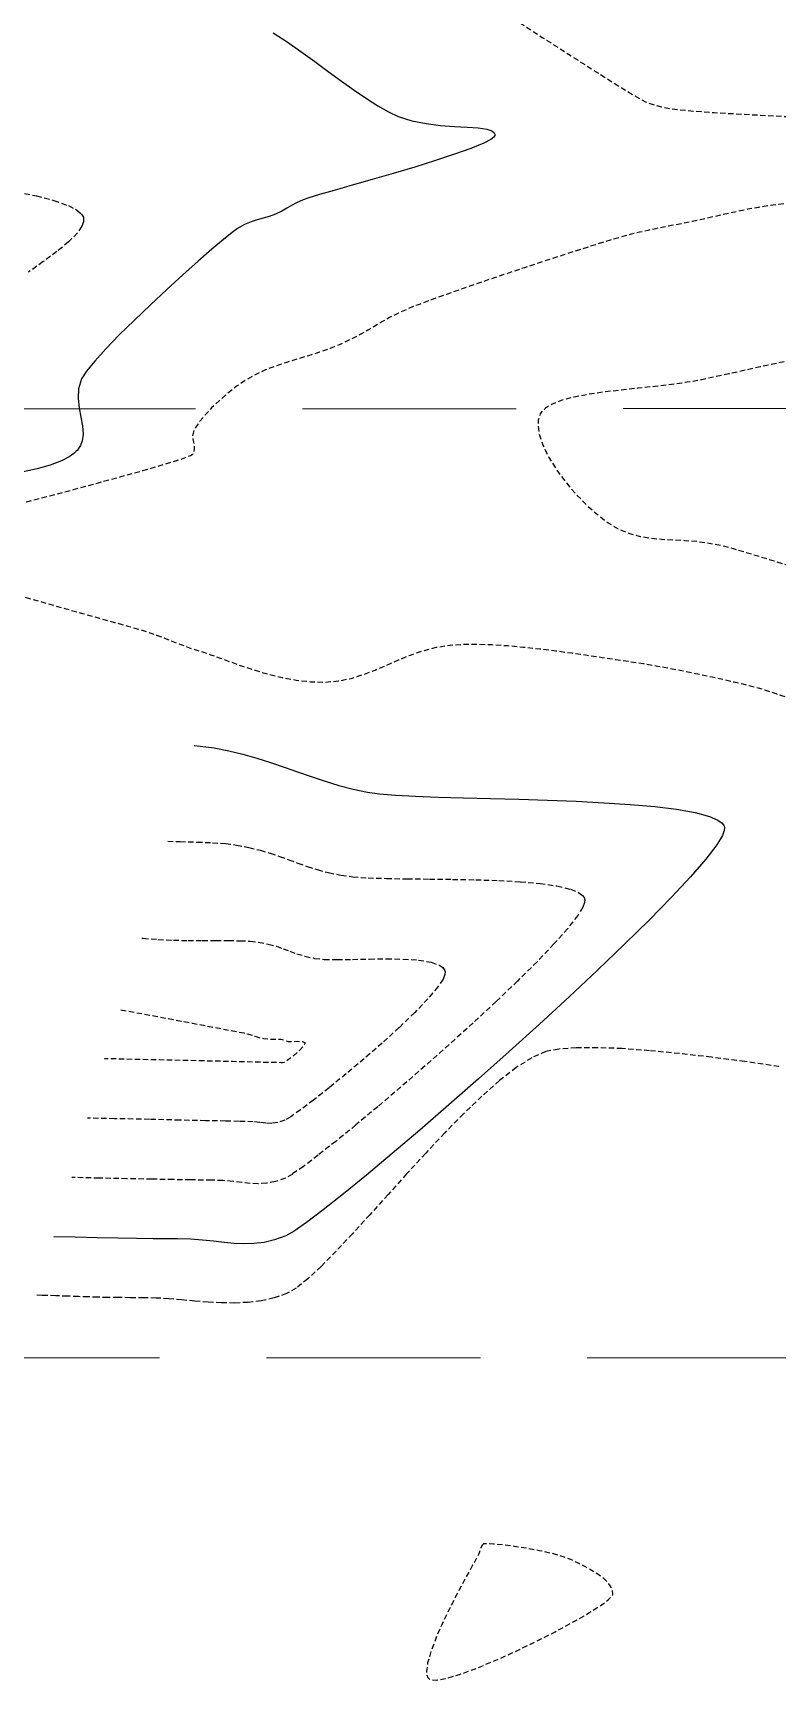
# Model space of a CAD drawing. Header units: inches. Extents: x 8135 to 11700, y -938 to 4760.
# Drawn here: x 10636.9 to 10706.5, y 4192.5 to 4346.5 of the extents above; entities that cross this region are included whole.
import ezdxf

# ---------------------------------------------------------------- set-up
doc = ezdxf.new("R2010")
doc.units = ezdxf.units.IN
doc.header["$MEASUREMENT"] = 0
doc.linetypes.add('DASHED', pattern=[0.75, 0.5, -0.25])
doc.linetypes.add('HIDDEN', pattern=[0.375, 0.25, -0.125])
doc.layers.add('EC', color=35, linetype='DASHED')
doc.layers.add('GRID', color=254, linetype='HIDDEN')

msp = doc.modelspace()

# ---------------------------------------------------------------- linework, layer by layer
at = {"layer": 'EC', "color": 35, "linetype": 'Continuous'}
for p, q in [((10659.39, 4346.54), (10660.69, 4345.69)), ((10660.69, 4345.69), (10661.99, 4344.78)), ((10661.99, 4344.78), (10663.28, 4343.85)), ((10663.28, 4343.85), (10664.55, 4342.92)), ((10664.55, 4342.92), (10665.79, 4342.02)), ((10665.79, 4342.02), (10666.98, 4341.17)), ((10666.98, 4341.17), (10668.12, 4340.38)), ((10668.12, 4340.38), (10669.19, 4339.7)), ((10669.19, 4339.7), (10670.18, 4339.13)), ((10670.18, 4339.13), (10671.08, 4338.71)), ((10671.08, 4338.71), (10672.36, 4338.31)), ((10672.36, 4338.31), (10673.7, 4338.04)), ((10673.7, 4338.04), (10675.05, 4337.88)), ((10675.05, 4337.88), (10676.34, 4337.78)), ((10676.34, 4337.78), (10677.53, 4337.72)), ((10677.53, 4337.72), (10678.56, 4337.64)), ((10678.56, 4337.64), (10679.37, 4337.51)), ((10679.37, 4337.51), (10679.83, 4337.36)), ((10679.08, 4336.22), (10677.88, 4335.72)), ((10679.74, 4336.56), (10679.08, 4336.22)), ((10680.03, 4336.79), (10679.74, 4336.56)), ((10679.83, 4337.36), (10680.04, 4337.19)), ((10680.11, 4336.92), (10680.03, 4336.79)), ((10680.04, 4337.19), (10680.11, 4337.05)), ((10680.11, 4337.05), (10680.12, 4336.97)), ((10680.12, 4336.97), (10680.11, 4336.92)), ((10674.56, 4334.58), (10672.63, 4333.98)), ((10676.34, 4335.17), (10674.56, 4334.58)), ((10677.88, 4335.72), (10676.34, 4335.17)), ((10668.64, 4332.81), (10666.78, 4332.28)), ((10670.62, 4333.39), (10668.64, 4332.81)), ((10672.63, 4333.98), (10670.62, 4333.39)), ((10663.73, 4331.41), (10662.72, 4331.11)), ((10665.11, 4331.8), (10663.73, 4331.41)), ((10666.78, 4332.28), (10665.11, 4331.8)), ((10660.21, 4329.87), (10659.61, 4329.58)), ((10660.68, 4330.13), (10660.21, 4329.87)), ((10661.11, 4330.38), (10660.68, 4330.13)), ((10661.58, 4330.64), (10661.11, 4330.38)), ((10662.19, 4330.93), (10661.58, 4330.64)), ((10662.72, 4331.11), (10662.19, 4330.93)), ((10656.06, 4328.24), (10655.55, 4327.87)), ((10656.72, 4328.61), (10656.06, 4328.24)), ((10657.33, 4328.86), (10656.72, 4328.61)), ((10657.91, 4329.04), (10657.33, 4328.86)), ((10658.47, 4329.19), (10657.91, 4329.04)), ((10659.03, 4329.36), (10658.47, 4329.19)), ((10659.61, 4329.58), (10659.03, 4329.36)), ((10654.74, 4327.2), (10653.66, 4326.29)), ((10655.55, 4327.87), (10654.74, 4327.2)), ((10652.38, 4325.17), (10650.95, 4323.9)), ((10653.66, 4326.29), (10652.38, 4325.17)), ((10650.95, 4323.9), (10649.45, 4322.52)), ((10649.45, 4322.52), (10647.91, 4321.1)), ((10647.91, 4321.1), (10646.42, 4319.67)), ((10646.42, 4319.67), (10645.01, 4318.28)), ((10645.01, 4318.28), (10643.75, 4316.99)), ((10642.71, 4315.84), (10641.93, 4314.88)), ((10643.75, 4316.99), (10642.71, 4315.84)), ((10641.93, 4314.88), (10641.48, 4314.17)), ((10641.2, 4313.24), (10641.15, 4312.33)), ((10641.48, 4314.17), (10641.2, 4313.24)), ((10641.15, 4312.33), (10641.25, 4311.45)), ((10641.25, 4311.45), (10641.42, 4310.6)), ((10641.42, 4310.6), (10641.58, 4309.78)), ((10641.58, 4309.78), (10641.63, 4308.99)), ((10641.54, 4308.38), (10641.37, 4307.94)), ((10641.63, 4308.99), (10641.54, 4308.38)), ((10640.33, 4306.88), (10639.61, 4306.52)), ((10640.76, 4307.18), (10640.33, 4306.88)), ((10640.99, 4307.4), (10640.76, 4307.18)), ((10641.09, 4307.51), (10640.99, 4307.4)), ((10641.2, 4307.65), (10641.09, 4307.51)), ((10641.37, 4307.94), (10641.2, 4307.65)), ((10637.32, 4305.77), (10636.02, 4305.47)), ((10638.53, 4306.11), (10637.32, 4305.77)), ((10639.61, 4306.52), (10638.53, 4306.11)), ((10652.01, 4279.89), (10652.57, 4279.84)), ((10652.57, 4279.84), (10653.88, 4279.66)), ((10653.88, 4279.66), (10655.24, 4279.4)), ((10655.24, 4279.4), (10656.56, 4279.07)), ((10656.56, 4279.07), (10657.86, 4278.7)), ((10657.86, 4278.7), (10659.14, 4278.29)), ((10659.14, 4278.29), (10660.42, 4277.86)), ((10660.42, 4277.86), (10661.68, 4277.42)), ((10661.68, 4277.42), (10662.95, 4276.98)), ((10662.95, 4276.98), (10664.24, 4276.55)), ((10664.24, 4276.55), (10665.53, 4276.16)), ((10665.53, 4276.16), (10666.86, 4275.81)), ((10666.86, 4275.81), (10668.21, 4275.52)), ((10668.21, 4275.52), (10669.32, 4275.36)), ((10669.32, 4275.36), (10670.83, 4275.24)), ((10670.83, 4275.24), (10672.69, 4275.15)), ((10672.69, 4275.15), (10674.83, 4275.07)), ((10674.83, 4275.07), (10677.19, 4275)), ((10677.19, 4275), (10679.72, 4274.93)), ((10679.72, 4274.93), (10682.36, 4274.86)), ((10682.36, 4274.86), (10685.04, 4274.77)), ((10685.04, 4274.77), (10687.71, 4274.67)), ((10687.71, 4274.67), (10690.31, 4274.54)), ((10690.31, 4274.54), (10692.78, 4274.38)), ((10692.78, 4274.38), (10695.07, 4274.17)), ((10695.07, 4274.17), (10697.1, 4273.92)), ((10697.1, 4273.92), (10698.83, 4273.61)), ((10698.83, 4273.61), (10700.19, 4273.24)), ((10700.19, 4273.24), (10700.97, 4272.9)), ((10700.97, 4272.9), (10701.37, 4272.61)), ((10701.39, 4271.46), (10700.87, 4270.61)), ((10701.37, 4272.61), (10701.53, 4272.4)), ((10701.57, 4271.95), (10701.39, 4271.46)), ((10701.53, 4272.4), (10701.58, 4272.29)), ((10701.6, 4272.19), (10701.57, 4271.95)), ((10701.58, 4272.29), (10701.6, 4272.19)), ((10700.87, 4270.61), (10699.84, 4269.26)), ((10699.84, 4269.26), (10698.41, 4267.6)), ((10698.41, 4267.6), (10696.63, 4265.7)), ((10696.63, 4265.7), (10694.56, 4263.59)), ((10694.56, 4263.59), (10692.24, 4261.3)), ((10692.24, 4261.3), (10689.72, 4258.89)), ((10689.72, 4258.89), (10687.05, 4256.38)), ((10687.05, 4256.38), (10684.28, 4253.83)), ((10684.28, 4253.83), (10681.44, 4251.26)), ((10681.44, 4251.26), (10678.6, 4248.73)), ((10678.6, 4248.73), (10675.8, 4246.27)), ((10675.8, 4246.27), (10673.09, 4243.92)), ((10673.09, 4243.92), (10670.51, 4241.72)), ((10670.51, 4241.72), (10668.12, 4239.72)), ((10668.12, 4239.72), (10665.96, 4237.95)), ((10665.96, 4237.95), (10664.08, 4236.46)), ((10664.08, 4236.46), (10662.52, 4235.28)), ((10661.35, 4234.46), (10660.59, 4234.03)), ((10662.52, 4235.28), (10661.35, 4234.46)), ((10640.87, 4233.9), (10638.88, 4233.95)), ((10642.94, 4233.86), (10640.87, 4233.9)), ((10644.86, 4233.82), (10642.94, 4233.86)), ((10646.62, 4233.79), (10644.86, 4233.82)), ((10648.17, 4233.76), (10646.62, 4233.79)), ((10649.46, 4233.75), (10648.17, 4233.76)), ((10650.47, 4233.75), (10649.46, 4233.75)), ((10651.68, 4233.72), (10650.47, 4233.75)), ((10652.8, 4233.63), (10651.68, 4233.72)), ((10653.83, 4233.53), (10652.8, 4233.63)), ((10654.81, 4233.42), (10653.83, 4233.53)), ((10655.74, 4233.33), (10654.81, 4233.42)), ((10656.66, 4233.28), (10655.74, 4233.33)), ((10657.59, 4233.31), (10656.66, 4233.28)), ((10658.54, 4233.42), (10657.59, 4233.31)), ((10659.53, 4233.66), (10658.54, 4233.42)), ((10660.59, 4234.03), (10659.53, 4233.66))]:
    msp.add_line(p, q, dxfattribs=at)
at = {"layer": 'EC', "color": 35}
for p, q in [((10635.42, 4331.66), (10637.26, 4331.28)), ((10637.26, 4331.28), (10638.9, 4330.85)), ((10638.9, 4330.85), (10640.25, 4330.37)), ((10640.25, 4330.37), (10641.05, 4329.96)), ((10641.05, 4329.96), (10641.44, 4329.62)), ((10641.52, 4328.44), (10641.1, 4327.82)), ((10641.44, 4329.62), (10641.6, 4329.39)), ((10641.67, 4328.87), (10641.52, 4328.44)), ((10641.6, 4329.39), (10641.65, 4329.28)), ((10641.65, 4329.28), (10641.67, 4329.14)), ((10641.67, 4329.14), (10641.67, 4328.87)), ((10640.27, 4326.98), (10639.18, 4326.08)), ((10641.1, 4327.82), (10640.27, 4326.98)), ((10637.9, 4325.14), (10636.52, 4324.15)), ((10639.18, 4326.08), (10637.9, 4325.14)), ((10649.54, 4270.93), (10650.71, 4270.91)), ((10650.71, 4270.91), (10652.29, 4270.86)), ((10652.29, 4270.86), (10653.71, 4270.8)), ((10653.71, 4270.8), (10654.94, 4270.71)), ((10654.94, 4270.71), (10655.96, 4270.58)), ((10655.96, 4270.58), (10657.13, 4270.35)), ((10657.13, 4270.35), (10658.17, 4270.1)), ((10658.17, 4270.1), (10659.12, 4269.82)), ((10659.12, 4269.82), (10660, 4269.52)), ((10660, 4269.52), (10660.85, 4269.21)), ((10660.85, 4269.21), (10661.7, 4268.89)), ((10661.7, 4268.89), (10662.58, 4268.58)), ((10662.58, 4268.58), (10663.52, 4268.28)), ((10663.52, 4268.28), (10664.57, 4268)), ((10664.57, 4268), (10665.74, 4267.75)), ((10665.74, 4267.75), (10666.83, 4267.61)), ((10666.83, 4267.61), (10668.26, 4267.51)), ((10668.26, 4267.51), (10669.98, 4267.46)), ((10669.98, 4267.46), (10671.92, 4267.42)), ((10671.92, 4267.42), (10674, 4267.4)), ((10674, 4267.4), (10676.17, 4267.37)), ((10676.17, 4267.37), (10678.35, 4267.33)), ((10678.35, 4267.33), (10680.49, 4267.26)), ((10680.49, 4267.26), (10682.5, 4267.15)), ((10682.5, 4267.15), (10684.34, 4266.99)), ((10684.34, 4266.99), (10685.92, 4266.76)), ((10685.92, 4266.76), (10687.19, 4266.45)), ((10687.19, 4266.45), (10687.93, 4266.14)), ((10687.93, 4266.14), (10688.31, 4265.86)), ((10688.31, 4265.86), (10688.46, 4265.66)), ((10688.51, 4265.22), (10688.34, 4264.77)), ((10688.46, 4265.66), (10688.51, 4265.55)), ((10688.51, 4265.55), (10688.53, 4265.45)), ((10688.53, 4265.45), (10688.51, 4265.22)), ((10687.87, 4264), (10686.93, 4262.78)), ((10688.34, 4264.77), (10687.87, 4264)), ((10686.93, 4262.78), (10685.64, 4261.33)), ((10647.12, 4261.88), (10647.25, 4261.86)), ((10647.25, 4261.86), (10648.65, 4261.75)), ((10648.65, 4261.75), (10650.06, 4261.68)), ((10650.06, 4261.68), (10651.44, 4261.65)), ((10651.44, 4261.65), (10652.77, 4261.65)), ((10652.77, 4261.65), (10654.04, 4261.65)), ((10654.04, 4261.65), (10655.22, 4261.65)), ((10655.22, 4261.65), (10656.3, 4261.63)), ((10656.3, 4261.63), (10657.24, 4261.59)), ((10657.24, 4261.59), (10658.03, 4261.5)), ((10658.03, 4261.5), (10658.94, 4261.31)), ((10658.94, 4261.31), (10659.69, 4261.11)), ((10659.69, 4261.11), (10660.34, 4260.88)), ((10660.34, 4260.88), (10660.96, 4260.65)), ((10660.96, 4260.65), (10661.61, 4260.41)), ((10661.61, 4260.41), (10662.36, 4260.19)), ((10685.64, 4261.33), (10684.06, 4259.67)), ((10662.36, 4260.19), (10663.27, 4259.98)), ((10663.27, 4259.98), (10664.16, 4259.89)), ((10664.16, 4259.89), (10665.38, 4259.87)), ((10665.38, 4259.87), (10666.82, 4259.89)), ((10666.82, 4259.89), (10668.39, 4259.92)), ((10668.39, 4259.92), (10670, 4259.94)), ((10670, 4259.94), (10671.56, 4259.91)), ((10671.56, 4259.91), (10672.98, 4259.82)), ((10672.98, 4259.82), (10674.16, 4259.62)), ((10674.16, 4259.62), (10674.87, 4259.37)), ((10674.87, 4259.37), (10675.24, 4259.12)), ((10675.24, 4259.12), (10675.4, 4258.92)), ((10675.4, 4258.92), (10675.45, 4258.81)), ((10684.06, 4259.67), (10682.24, 4257.86)), ((10674.79, 4257.32), (10673.86, 4256.21)), ((10675.27, 4258.05), (10674.79, 4257.32)), ((10675.44, 4258.48), (10675.27, 4258.05)), ((10675.47, 4258.71), (10675.44, 4258.48)), ((10675.45, 4258.81), (10675.47, 4258.71)), ((10682.24, 4257.86), (10680.23, 4255.94)), ((10673.86, 4256.21), (10672.63, 4254.92)), ((10680.23, 4255.94), (10678.08, 4253.94)), ((10672.63, 4254.92), (10671.18, 4253.52)), ((10671.18, 4253.52), (10669.58, 4252.06)), ((10678.08, 4253.94), (10675.85, 4251.92)), ((10669.58, 4252.06), (10667.9, 4250.6)), ((10675.85, 4251.92), (10673.59, 4249.92)), ((10684.89, 4251.26), (10683.57, 4250.69)), ((10686.1, 4251.5), (10684.89, 4251.26)), ((10687.72, 4251.62), (10686.1, 4251.5)), ((10689.71, 4251.63), (10687.72, 4251.62)), ((10692.01, 4251.54), (10689.71, 4251.63)), ((10694.59, 4251.35), (10692.01, 4251.54)), ((10697.39, 4251.08), (10694.59, 4251.35)), ((10667.9, 4250.6), (10666.22, 4249.18)), ((10673.59, 4249.92), (10671.34, 4247.96)), ((10682.12, 4249.77), (10680.56, 4248.56)), ((10683.57, 4250.69), (10682.12, 4249.77)), ((10700.37, 4250.74), (10697.39, 4251.08)), ((10703.48, 4250.33), (10700.37, 4250.74)), ((10706.68, 4249.87), (10703.48, 4250.33)), ((10666.22, 4249.18), (10664.62, 4247.88)), ((10680.56, 4248.56), (10678.91, 4247.1)), ((10663.17, 4246.73), (10661.95, 4245.81)), ((10664.62, 4247.88), (10663.17, 4246.73)), ((10671.34, 4247.96), (10669.17, 4246.11)), ((10678.91, 4247.1), (10677.19, 4245.45)), ((10644.56, 4244.99), (10642.04, 4245.04)), ((10647.82, 4244.92), (10644.56, 4244.99)), ((10661.03, 4245.16), (10660.48, 4244.84)), ((10661.95, 4245.81), (10661.03, 4245.16)), ((10669.17, 4246.11), (10667.12, 4244.4)), ((10677.19, 4245.45), (10675.43, 4243.66)), ((10650.68, 4244.85), (10647.82, 4244.92)), ((10653.08, 4244.8), (10650.68, 4244.85)), ((10654.94, 4244.77), (10653.08, 4244.8)), ((10656.2, 4244.74), (10654.94, 4244.77)), ((10656.79, 4244.74), (10656.2, 4244.74)), ((10657.53, 4244.7), (10656.79, 4244.74)), ((10658.16, 4244.63), (10657.53, 4244.7)), ((10658.72, 4244.57), (10658.16, 4244.63)), ((10659.26, 4244.55), (10658.72, 4244.57)), ((10659.83, 4244.63), (10659.26, 4244.55)), ((10660.48, 4244.84), (10659.83, 4244.63)), ((10667.12, 4244.4), (10665.24, 4242.87)), ((10675.43, 4243.66), (10673.65, 4241.76)), ((10665.24, 4242.87), (10663.59, 4241.57)), ((10662.23, 4240.53), (10661.19, 4239.81)), ((10663.59, 4241.57), (10662.23, 4240.53)), ((10673.65, 4241.76), (10671.87, 4239.83)), ((10643.12, 4239.43), (10640.57, 4239.49)), ((10645.71, 4239.38), (10643.12, 4239.43)), ((10648.04, 4239.33), (10645.71, 4239.38)), ((10650.05, 4239.29), (10648.04, 4239.33)), ((10651.68, 4239.26), (10650.05, 4239.29)), ((10652.89, 4239.25), (10651.68, 4239.26)), ((10653.63, 4239.24), (10652.89, 4239.25)), ((10654.69, 4239.21), (10653.63, 4239.24)), ((10655.63, 4239.12), (10654.69, 4239.21)), ((10656.46, 4239.02), (10655.63, 4239.12)), ((10657.24, 4238.93), (10656.46, 4239.02)), ((10657.99, 4238.9), (10657.24, 4238.93)), ((10658.77, 4238.95), (10657.99, 4238.9)), ((10659.6, 4239.11), (10658.77, 4238.95)), ((10660.54, 4239.44), (10659.6, 4239.11)), ((10661.19, 4239.81), (10660.54, 4239.44)), ((10671.87, 4239.83), (10670.13, 4237.89)), ((10670.13, 4237.89), (10668.43, 4236.01)), ((10668.43, 4236.01), (10666.81, 4234.23)), ((10666.81, 4234.23), (10665.28, 4232.61)), ((10663.88, 4231.18), (10662.63, 4230.01)), ((10665.28, 4232.61), (10663.88, 4231.18)), ((10662.63, 4230.01), (10661.54, 4229.14)), ((10637.8, 4228.47), (10637.22, 4228.49)), ((10639.07, 4228.43), (10637.8, 4228.47)), ((10640.18, 4228.39), (10639.07, 4228.43)), ((10641.18, 4228.35), (10640.18, 4228.39)), ((10642.1, 4228.32), (10641.18, 4228.35)), ((10643, 4228.29), (10642.1, 4228.32)), ((10643.93, 4228.27), (10643, 4228.29)), ((10644.92, 4228.26), (10643.93, 4228.27)), ((10646.03, 4228.25), (10644.92, 4228.26)), ((10647.3, 4228.25), (10646.03, 4228.25)), ((10648.45, 4228.22), (10647.3, 4228.25)), ((10649.63, 4228.15), (10648.45, 4228.22)), ((10650.84, 4228.04), (10649.63, 4228.15)), ((10652.07, 4227.93), (10650.84, 4228.04)), ((10659.48, 4228.23), (10658.28, 4227.96)), ((10660.65, 4228.63), (10659.48, 4228.23)), ((10661.54, 4229.14), (10660.65, 4228.63)), ((10653.31, 4227.83), (10652.07, 4227.93)), ((10654.56, 4227.77), (10653.31, 4227.83)), ((10655.81, 4227.75), (10654.56, 4227.77)), ((10657.05, 4227.81), (10655.81, 4227.75)), ((10658.28, 4227.96), (10657.05, 4227.81))]:
    msp.add_line(p, q, dxfattribs=at)
at = {"layer": 'EC', "color": 35, "flags": 128}
for points in [[(10638.3, 4419.66), (10638.36, 4419.53), (10638.5, 4419.21), (10638.77, 4418.62), (10639.22, 4417.64), (10639.91, 4416.13), (10640.72, 4414.37), (10641.61, 4412.42), (10642.56, 4410.35), (10643.53, 4408.21), (10644.51, 4406.07), (10645.46, 4403.99), (10646.36, 4402.03), (10647.17, 4400.26), (10647.86, 4398.74), (10648.42, 4397.52), (10648.8, 4396.68), (10648.99, 4396.27), (10649.24, 4395.78), (10649.5, 4395.37), (10649.72, 4394.99), (10649.84, 4394.72), (10649.89, 4394.51), (10649.89, 4394.38), (10649.89, 4394.31), (10649.87, 4394.23), (10649.81, 4394.08), (10649.65, 4393.91), (10649.39, 4393.72), (10649.07, 4393.47), (10648.91, 4393.13), (10648.99, 4392.77), (10649.25, 4392.36), (10649.6, 4391.89), (10649.95, 4391.34), (10650.19, 4390.69), (10650.24, 4390.16), (10650.25, 4389.12), (10650.23, 4387.65), (10650.2, 4385.84), (10650.15, 4383.77), (10650.1, 4381.53), (10650.04, 4379.2), (10649.99, 4376.87), (10649.95, 4374.62), (10649.93, 4372.55), (10649.93, 4370.72), (10649.96, 4369.23), (10650.02, 4368.16), (10650.13, 4367.6), (10650.45, 4367.03), (10650.82, 4366.57), (10651.24, 4366.19), (10651.71, 4365.88), (10652.24, 4365.59), (10652.81, 4365.3), (10653.36, 4365.08), (10653.85, 4364.97), (10654.3, 4364.92), (10654.76, 4364.88), (10655.26, 4364.79), (10655.84, 4364.6), (10656.31, 4364.34), (10657.28, 4363.73), (10658.71, 4362.83), (10660.52, 4361.67), (10662.66, 4360.29), (10665.07, 4358.73), (10667.69, 4357.03), (10670.46, 4355.23), (10673.33, 4353.37), (10676.23, 4351.49), (10679.11, 4349.62), (10681.9, 4347.82), (10684.55, 4346.11), (10687.01, 4344.53), (10689.2, 4343.13), (10691.07, 4341.95), (10692.57, 4341.02), (10693.63, 4340.39), (10694.19, 4340.09), (10694.93, 4339.82), (10695.56, 4339.63), (10696.13, 4339.51), (10696.69, 4339.42), (10697.29, 4339.36), (10697.96, 4339.3), (10698.75, 4339.21), (10699.4, 4339.16), (10700.62, 4339.08), (10702.33, 4338.98), (10704.48, 4338.86), (10706.99, 4338.73), (10709.79, 4338.58), (10712.82, 4338.43), (10716, 4338.27), (10719.27, 4338.12), (10722.57, 4337.96), (10725.82, 4337.82), (10728.94, 4337.68), (10731.89, 4337.56), (10734.58, 4337.46), (10736.95, 4337.38), (10738.93, 4337.32), (10740.45, 4337.29), (10741.44, 4337.29), (10742.73, 4337.35), (10744.02, 4337.44), (10745.29, 4337.56), (10746.52, 4337.7), (10747.68, 4337.85), (10748.74, 4337.99), (10749.69, 4338.11), (10750.49, 4338.22), (10751.13, 4338.29), (10751.57, 4338.31), (10752.15, 4338.3), (10752.61, 4338.26), (10753.03, 4338.2), (10753.49, 4338.14), (10754.07, 4338.08), (10754.62, 4338.06), (10755.49, 4338.07), (10756.57, 4338.09), (10757.76, 4338.1), (10758.97, 4338.09), (10760.09, 4338.03), (10761.02, 4337.92), (10761.58, 4337.78), (10761.84, 4337.64), (10761.93, 4337.53), (10761.95, 4337.46), (10761.96, 4337.39), (10761.89, 4337.23), (10761.66, 4336.99), (10761.13, 4336.64), (10760.2, 4336.21), (10759.12, 4335.79), (10758, 4335.42), (10756.99, 4335.12), (10756.21, 4334.93), (10755.81, 4334.86), (10755.47, 4334.95), (10755.17, 4335.13), (10754.93, 4335.31), (10754.77, 4335.41), (10754.57, 4335.4), (10754.4, 4335.37), (10754.26, 4335.39), (10754.11, 4335.43), (10753.93, 4335.47), (10753.7, 4335.51), (10753.35, 4335.47), (10752.41, 4335.38), (10750.92, 4335.23), (10748.97, 4335.02), (10746.61, 4334.78), (10743.91, 4334.5), (10740.93, 4334.19), (10737.73, 4333.85), (10734.38, 4333.5), (10730.95, 4333.14), (10727.49, 4332.77), (10724.07, 4332.41), (10720.76, 4332.06), (10717.61, 4331.72), (10714.7, 4331.4), (10712.09, 4331.11), (10709.84, 4330.86), (10708.01, 4330.65), (10706.67, 4330.49), (10705.88, 4330.39), (10704.75, 4330.2), (10703.78, 4330.03), (10702.92, 4329.86), (10702.13, 4329.68), (10701.35, 4329.51), (10700.52, 4329.32), (10699.61, 4329.11), (10698.57, 4328.88), (10697.53, 4328.67), (10696.64, 4328.5), (10695.87, 4328.35), (10695.14, 4328.21), (10694.42, 4328.06), (10693.65, 4327.88), (10692.78, 4327.67), (10691.76, 4327.39), (10690.89, 4327.14), (10689.7, 4326.77), (10688.24, 4326.31), (10686.58, 4325.78), (10684.77, 4325.19), (10682.88, 4324.56), (10680.96, 4323.92), (10679.06, 4323.28), (10677.26, 4322.65), (10675.6, 4322.07), (10674.15, 4321.55), (10672.97, 4321.11), (10672.11, 4320.77), (10671.11, 4320.32), (10670.28, 4319.9), (10669.56, 4319.5), (10668.9, 4319.11), (10668.24, 4318.72), (10667.53, 4318.32), (10666.7, 4317.89), (10665.71, 4317.42), (10664.72, 4317.01), (10663.71, 4316.66), (10662.69, 4316.33), (10661.66, 4316.02), (10660.65, 4315.71), (10659.65, 4315.38), (10658.69, 4315.01), (10657.76, 4314.59), (10656.9, 4314.1), (10655.98, 4313.48), (10655.12, 4312.81), (10654.34, 4312.13), (10653.64, 4311.45), (10653.04, 4310.81), (10652.55, 4310.23), (10652.19, 4309.73), (10651.97, 4309.35), (10651.86, 4308.85), (10651.91, 4308.38), (10652, 4307.92), (10652.02, 4307.58), (10651.98, 4307.34), (10651.9, 4307.18), (10651.84, 4307.1), (10651.81, 4307.07), (10651.66, 4306.99), (10651.26, 4306.82), (10650.43, 4306.54), (10648.99, 4306.1), (10647.19, 4305.57), (10645.14, 4305), (10642.94, 4304.4), (10640.69, 4303.79), (10638.49, 4303.21), (10636.44, 4302.68), (10634.64, 4302.21), (10633.19, 4301.84), (10632.2, 4301.59), (10631.76, 4301.49), (10631.4, 4301.45), (10631.11, 4301.44), (10630.82, 4301.43), (10630.47, 4301.38), (10630.02, 4301.3), (10629.18, 4301.16), (10628.09, 4300.95), (10626.89, 4300.68), (10625.71, 4300.35), (10624.69, 4299.96), (10624.08, 4299.61), (10623.79, 4299.32), (10623.7, 4299.12), (10623.68, 4299.02), (10623.68, 4298.93), (10623.72, 4298.74), (10623.87, 4298.48), (10624.21, 4298.15), (10624.85, 4297.74), (10625.69, 4297.35), (10626.69, 4296.96), (10627.79, 4296.57), (10628.97, 4296.17), (10630.17, 4295.76), (10631.37, 4295.32), (10632.38, 4294.95), (10633.63, 4294.54), (10635.06, 4294.1), (10636.62, 4293.64), (10638.26, 4293.17), (10639.93, 4292.7), (10641.57, 4292.24), (10643.13, 4291.8), (10644.57, 4291.4), (10645.82, 4291.05), (10646.85, 4290.75), (10647.59, 4290.52), (10648.49, 4290.21), (10649.23, 4289.94), (10649.87, 4289.68), (10650.49, 4289.43), (10651.13, 4289.19), (10651.88, 4288.92), (10652.78, 4288.64), (10653.55, 4288.38), (10654.45, 4288.06), (10655.45, 4287.69), (10656.54, 4287.3), (10657.71, 4286.92), (10658.95, 4286.56), (10660.23, 4286.24), (10661.54, 4286), (10662.87, 4285.85), (10664.19, 4285.81), (10665.47, 4285.92), (10666.67, 4286.16), (10667.82, 4286.52), (10668.92, 4286.94), (10670.01, 4287.41), (10671.11, 4287.89), (10672.23, 4288.35), (10673.39, 4288.75), (10674.62, 4289.07), (10675.94, 4289.28), (10677.14, 4289.35), (10678.45, 4289.37), (10679.84, 4289.32), (10681.3, 4289.23), (10682.79, 4289.09), (10684.31, 4288.93), (10685.82, 4288.74), (10687.31, 4288.54), (10688.76, 4288.33), (10690.14, 4288.13), (10691.43, 4287.93), (10692.61, 4287.76), (10693.97, 4287.55), (10695.33, 4287.32), (10696.68, 4287.07), (10697.99, 4286.82), (10699.25, 4286.56), (10700.43, 4286.31), (10701.51, 4286.06), (10702.48, 4285.84), (10703.31, 4285.65), (10703.97, 4285.48), (10704.72, 4285.29), (10705.33, 4285.1), (10705.87, 4284.92), (10706.37, 4284.74), (10706.91, 4284.57), (10707.53, 4284.39), (10708.27, 4284.2), (10708.99, 4284.05), (10709.72, 4283.94), (10710.45, 4283.85), (10711.22, 4283.76), (10712.02, 4283.66), (10712.89, 4283.53), (10713.82, 4283.35), (10714.84, 4283.1), (10715.78, 4282.84), (10716.69, 4282.54), (10717.59, 4282.21), (10718.51, 4281.86), (10719.45, 4281.49), (10720.45, 4281.09), (10721.51, 4280.69), (10722.66, 4280.27), (10723.92, 4279.84), (10725.03, 4279.49), (10726.48, 4279.05), (10728.21, 4278.53), (10730.14, 4277.96), (10732.19, 4277.36), (10734.28, 4276.75), (10736.34, 4276.16), (10738.3, 4275.59), (10740.07, 4275.08), (10741.58, 4274.65), (10742.75, 4274.32), (10743.52, 4274.1), (10743.79, 4274.02), (10743.85, 4274.01), (10743.92, 4274), (10744.09, 4273.98), (10744.57, 4273.93), (10745.31, 4273.85), (10746.26, 4273.75), (10747.39, 4273.64), (10748.64, 4273.51), (10749.97, 4273.38), (10751.34, 4273.24), (10752.7, 4273.11), (10754.01, 4272.99), (10755.07, 4272.89), (10756.48, 4272.77), (10758.21, 4272.62), (10760.18, 4272.45), (10762.33, 4272.27), (10764.61, 4272.08), (10766.94, 4271.89), (10769.28, 4271.7), (10771.54, 4271.51), (10773.69, 4271.33), (10775.64, 4271.17), (10777.34, 4271.03), (10778.74, 4270.91), (10779.75, 4270.83), (10780.34, 4270.78), (10781.11, 4270.7), (10781.73, 4270.64), (10782.28, 4270.57), (10782.84, 4270.52), (10783.46, 4270.47), (10784.23, 4270.42), (10784.93, 4270.41), (10786.47, 4270.39), (10788.77, 4270.38), (10791.72, 4270.36), (10795.26, 4270.33), (10799.27, 4270.31), (10803.68, 4270.29), (10808.39, 4270.26), (10811.63, 4270.25)], [(10827.65, 4289.74), (10827.69, 4289.75), (10829.35, 4290.48), (10831.01, 4291.26), (10832.66, 4292.09), (10834.25, 4292.97), (10835.75, 4293.89), (10837.14, 4294.84), (10838.39, 4295.82), (10839.46, 4296.81), (10840.17, 4297.62), (10840.61, 4298.22), (10840.85, 4298.62), (10840.95, 4298.83), (10841.04, 4299.02), (10841.19, 4299.46), (10841.35, 4300.23), (10841.45, 4301.44), (10841.41, 4303.22), (10841.22, 4305.24), (10840.91, 4307.44), (10840.51, 4309.77), (10840.04, 4312.17), (10839.54, 4314.6), (10839.03, 4316.99), (10838.53, 4319.28), (10838.09, 4321.44), (10837.72, 4323.39), (10837.46, 4325.08), (10837.33, 4326.47), (10837.37, 4327.49), (10837.66, 4328.74), (10838.13, 4330), (10838.72, 4331.25), (10839.38, 4332.45), (10840.05, 4333.58), (10840.68, 4334.59), (10841.22, 4335.48), (10841.61, 4336.19), (10841.77, 4336.62), (10841.8, 4336.85), (10841.76, 4336.95), (10841.72, 4336.99), (10841.66, 4337.02), (10841.54, 4337.05), (10841.32, 4336.98), (10840.97, 4336.74), (10840.45, 4336.22), (10839.83, 4335.53), (10839.14, 4334.75), (10838.36, 4333.93), (10837.51, 4333.15), (10836.59, 4332.48), (10835.95, 4332.12), (10834.8, 4331.54), (10833.19, 4330.74), (10831.16, 4329.77), (10828.78, 4328.64), (10826.1, 4327.37), (10823.16, 4326.01), (10820.01, 4324.56), (10816.72, 4323.07), (10813.33, 4321.54), (10809.9, 4320.02), (10806.47, 4318.52), (10803.1, 4317.07), (10799.84, 4315.7), (10796.75, 4314.43), (10793.86, 4313.3), (10791.25, 4312.31), (10788.96, 4311.51), (10787.03, 4310.91), (10785.53, 4310.55), (10784.51, 4310.44), (10784.25, 4310.46), (10783.73, 4310.53), (10782.91, 4310.71), (10781.75, 4311.08), (10780.22, 4311.73), (10778.63, 4312.55), (10777.02, 4313.48), (10775.4, 4314.48), (10773.82, 4315.51), (10772.3, 4316.52), (10770.88, 4317.48), (10769.58, 4318.32), (10768.44, 4319.01), (10767.49, 4319.51), (10766.76, 4319.77), (10765.83, 4319.89), (10764.99, 4319.88), (10764.21, 4319.78), (10763.47, 4319.63), (10762.76, 4319.46), (10762.04, 4319.3), (10761.29, 4319.2), (10760.48, 4319.18), (10759.62, 4319.24), (10758.9, 4319.33), (10758.28, 4319.45), (10757.68, 4319.6), (10757.06, 4319.75), (10756.34, 4319.93), (10755.49, 4320.11), (10754.68, 4320.28), (10753.89, 4320.48), (10753.12, 4320.69), (10752.32, 4320.9), (10751.47, 4321.09), (10750.56, 4321.26), (10749.56, 4321.4), (10748.45, 4321.48), (10747.63, 4321.47), (10746.47, 4321.42), (10745, 4321.32), (10743.29, 4321.17), (10741.36, 4320.99), (10739.28, 4320.79), (10737.09, 4320.55), (10734.83, 4320.3), (10732.56, 4320.04), (10730.32, 4319.77), (10728.15, 4319.51), (10726.11, 4319.25), (10724.24, 4319), (10722.58, 4318.77), (10721.2, 4318.56), (10719.81, 4318.33), (10718.31, 4318.06), (10716.73, 4317.77), (10715.07, 4317.44), (10713.38, 4317.1), (10711.66, 4316.74), (10709.93, 4316.37), (10708.22, 4316), (10706.55, 4315.64), (10704.93, 4315.29), (10703.4, 4314.95), (10701.96, 4314.63), (10700.64, 4314.35), (10699.46, 4314.09), (10698.1, 4313.85), (10696.63, 4313.64), (10695.07, 4313.46), (10693.47, 4313.29), (10691.88, 4313.12), (10690.34, 4312.94), (10688.88, 4312.73), (10687.54, 4312.47), (10686.38, 4312.17), (10685.42, 4311.79), (10684.84, 4311.43), (10684.52, 4311.12), (10684.36, 4310.89), (10684.31, 4310.77), (10684.25, 4310.62), (10684.18, 4310.3), (10684.15, 4309.78), (10684.26, 4309.01), (10684.61, 4307.96), (10685.17, 4306.83), (10685.88, 4305.68), (10686.73, 4304.53), (10687.67, 4303.43), (10688.68, 4302.4), (10689.71, 4301.48), (10690.72, 4300.7), (10691.72, 4300.12), (10692.71, 4299.71), (10693.7, 4299.44), (10694.69, 4299.27), (10695.71, 4299.18), (10696.76, 4299.12), (10697.84, 4299.07), (10698.97, 4298.98), (10700.15, 4298.82), (10701.4, 4298.57), (10702.41, 4298.3), (10703.59, 4297.96), (10704.93, 4297.55), (10706.39, 4297.1), (10707.96, 4296.6), (10709.6, 4296.07), (10711.29, 4295.53), (10713.02, 4294.99), (10714.74, 4294.45), (10716.45, 4293.92), (10718.1, 4293.43), (10719.69, 4292.98), (10721.19, 4292.57), (10722.56, 4292.24), (10723.99, 4291.93), (10725.65, 4291.6), (10727.48, 4291.27), (10729.43, 4290.94), (10731.45, 4290.61), (10733.5, 4290.29), (10735.52, 4289.98), (10737.45, 4289.68), (10739.26, 4289.41), (10740.89, 4289.17), (10742.29, 4288.96), (10743.41, 4288.78), (10744.19, 4288.65), (10744.6, 4288.57), (10745.09, 4288.41), (10745.46, 4288.26), (10745.8, 4288.1), (10746.16, 4287.91), (10746.62, 4287.67), (10747.02, 4287.42), (10747.6, 4287), (10748.33, 4286.45), (10749.17, 4285.84), (10750.1, 4285.2), (10751.07, 4284.59), (10752.06, 4284.07), (10753.01, 4283.67), (10753.91, 4283.46), (10754.79, 4283.43), (10755.55, 4283.54), (10756.23, 4283.76), (10756.88, 4284.06), (10757.53, 4284.38), (10758.24, 4284.71), (10759.04, 4284.99), (10759.99, 4285.2), (10760.83, 4285.29), (10762.06, 4285.35), (10763.6, 4285.4), (10765.36, 4285.44), (10767.29, 4285.46), (10769.31, 4285.48), (10771.34, 4285.49), (10773.31, 4285.5), (10775.16, 4285.52), (10776.81, 4285.53), (10778.18, 4285.56), (10779.2, 4285.59), (10779.81, 4285.64), (10780.52, 4285.78), (10781.09, 4285.93), (10781.59, 4286.09), (10782.09, 4286.27), (10782.66, 4286.47), (10783.36, 4286.68), (10784.05, 4286.89), (10785.03, 4287.19), (10786.18, 4287.54), (10787.43, 4287.92), (10788.67, 4288.28), (10789.82, 4288.6), (10790.77, 4288.84), (10791.34, 4288.94), (10791.62, 4288.97), (10791.73, 4288.95), (10791.76, 4288.93), (10791.78, 4288.88), (10791.77, 4288.77), (10791.65, 4288.55), (10791.35, 4288.21), (10790.9, 4287.75), (10790.6, 4287.39), (10790.48, 4287.16), (10790.46, 4287.03), (10790.48, 4286.97), (10790.51, 4286.94), (10790.63, 4286.89), (10790.96, 4286.83), (10791.61, 4286.8), (10792.69, 4286.81), (10793.94, 4286.86), (10795.23, 4286.92), (10796.42, 4286.98), (10797.38, 4287.01), (10797.99, 4286.99), (10798.53, 4286.9), (10798.95, 4286.77), (10799.33, 4286.63), (10799.74, 4286.51), (10800.28, 4286.43), (10800.75, 4286.4), (10801.64, 4286.37), (10802.9, 4286.33), (10804.46, 4286.31), (10806.25, 4286.3), (10808.22, 4286.31), (10810.31, 4286.35), (10812.45, 4286.43), (10812.64, 4286.44)], [(10645.16, 4255.18), (10648.57, 4254.54), (10651.86, 4253.92), (10654.37, 4253.44), (10656, 4253.13), (10656.64, 4253.01), (10657.1, 4252.89), (10657.47, 4252.77), (10657.8, 4252.66), (10658.14, 4252.56), (10658.52, 4252.49), (10659.02, 4252.44), (10659.46, 4252.43), (10659.83, 4252.43), (10660.11, 4252.42), (10660.36, 4252.36), (10660.55, 4252.29), (10660.79, 4252.22), (10661.16, 4252.21), (10661.66, 4252.23), (10662.13, 4252.21), (10662.38, 4252.07), (10662.24, 4251.77), (10661.79, 4251.31), (10661.23, 4250.83), (10660.71, 4250.43), (10660.43, 4250.24), (10660.27, 4250.21), (10660.13, 4250.22), (10659.95, 4250.23), (10659.41, 4250.24), (10657.93, 4250.27), (10655.59, 4250.33), (10652.5, 4250.4), (10648.74, 4250.48), (10644.43, 4250.58), (10643.63, 4250.6)]]:
    msp.add_lwpolyline(points, dxfattribs=at)
msp.add_lwpolyline([(10679.07, 4205.22), (10679.02, 4205.2), (10678.95, 4205.14), (10678.87, 4205.03), (10678.8, 4204.86), (10678.73, 4204.6), (10678.63, 4204.3), (10678.45, 4203.97), (10678.04, 4203.24), (10677.47, 4202.21), (10676.79, 4200.94), (10676.06, 4199.54), (10675.34, 4198.06), (10674.69, 4196.61), (10674.17, 4195.26), (10673.83, 4194.09), (10673.73, 4193.34), (10673.77, 4192.92), (10673.87, 4192.71), (10673.93, 4192.63), (10674.01, 4192.58), (10674.21, 4192.51), (10674.65, 4192.49), (10675.47, 4192.63), (10676.8, 4193.01), (10678.39, 4193.59), (10680.16, 4194.33), (10682.04, 4195.17), (10683.93, 4196.08), (10685.76, 4197.01), (10687.45, 4197.93), (10688.91, 4198.77), (10690.07, 4199.51), (10690.72, 4199.99), (10691.02, 4200.28), (10691.12, 4200.43), (10691.14, 4200.49), (10691.15, 4200.59), (10691.13, 4200.79), (10691.03, 4201.1), (10690.78, 4201.5), (10690.29, 4201.99), (10689.64, 4202.46), (10688.89, 4202.92), (10688.06, 4203.35), (10687.21, 4203.76), (10686.42, 4204.06), (10685.42, 4204.34), (10684.29, 4204.59), (10683.1, 4204.81), (10681.94, 4204.99), (10680.88, 4205.12), (10679.99, 4205.21), (10679.47, 4205.24), (10679.2, 4205.24), (10679.1, 4205.23)], close=True, dxfattribs=at)
at = {"layer": 'GRID', "color": 252, "linetype": 'HIDDEN', "lineweight": 0, "ltscale": 80}
for p, q in [((8232.12, 4311.03), (11606.69, 4311.52)), ((8228.76, 4222.63), (11606.69, 4222.63))]:
    msp.add_line(p, q, dxfattribs=at)

doc.saveas('drawing.dxf')
